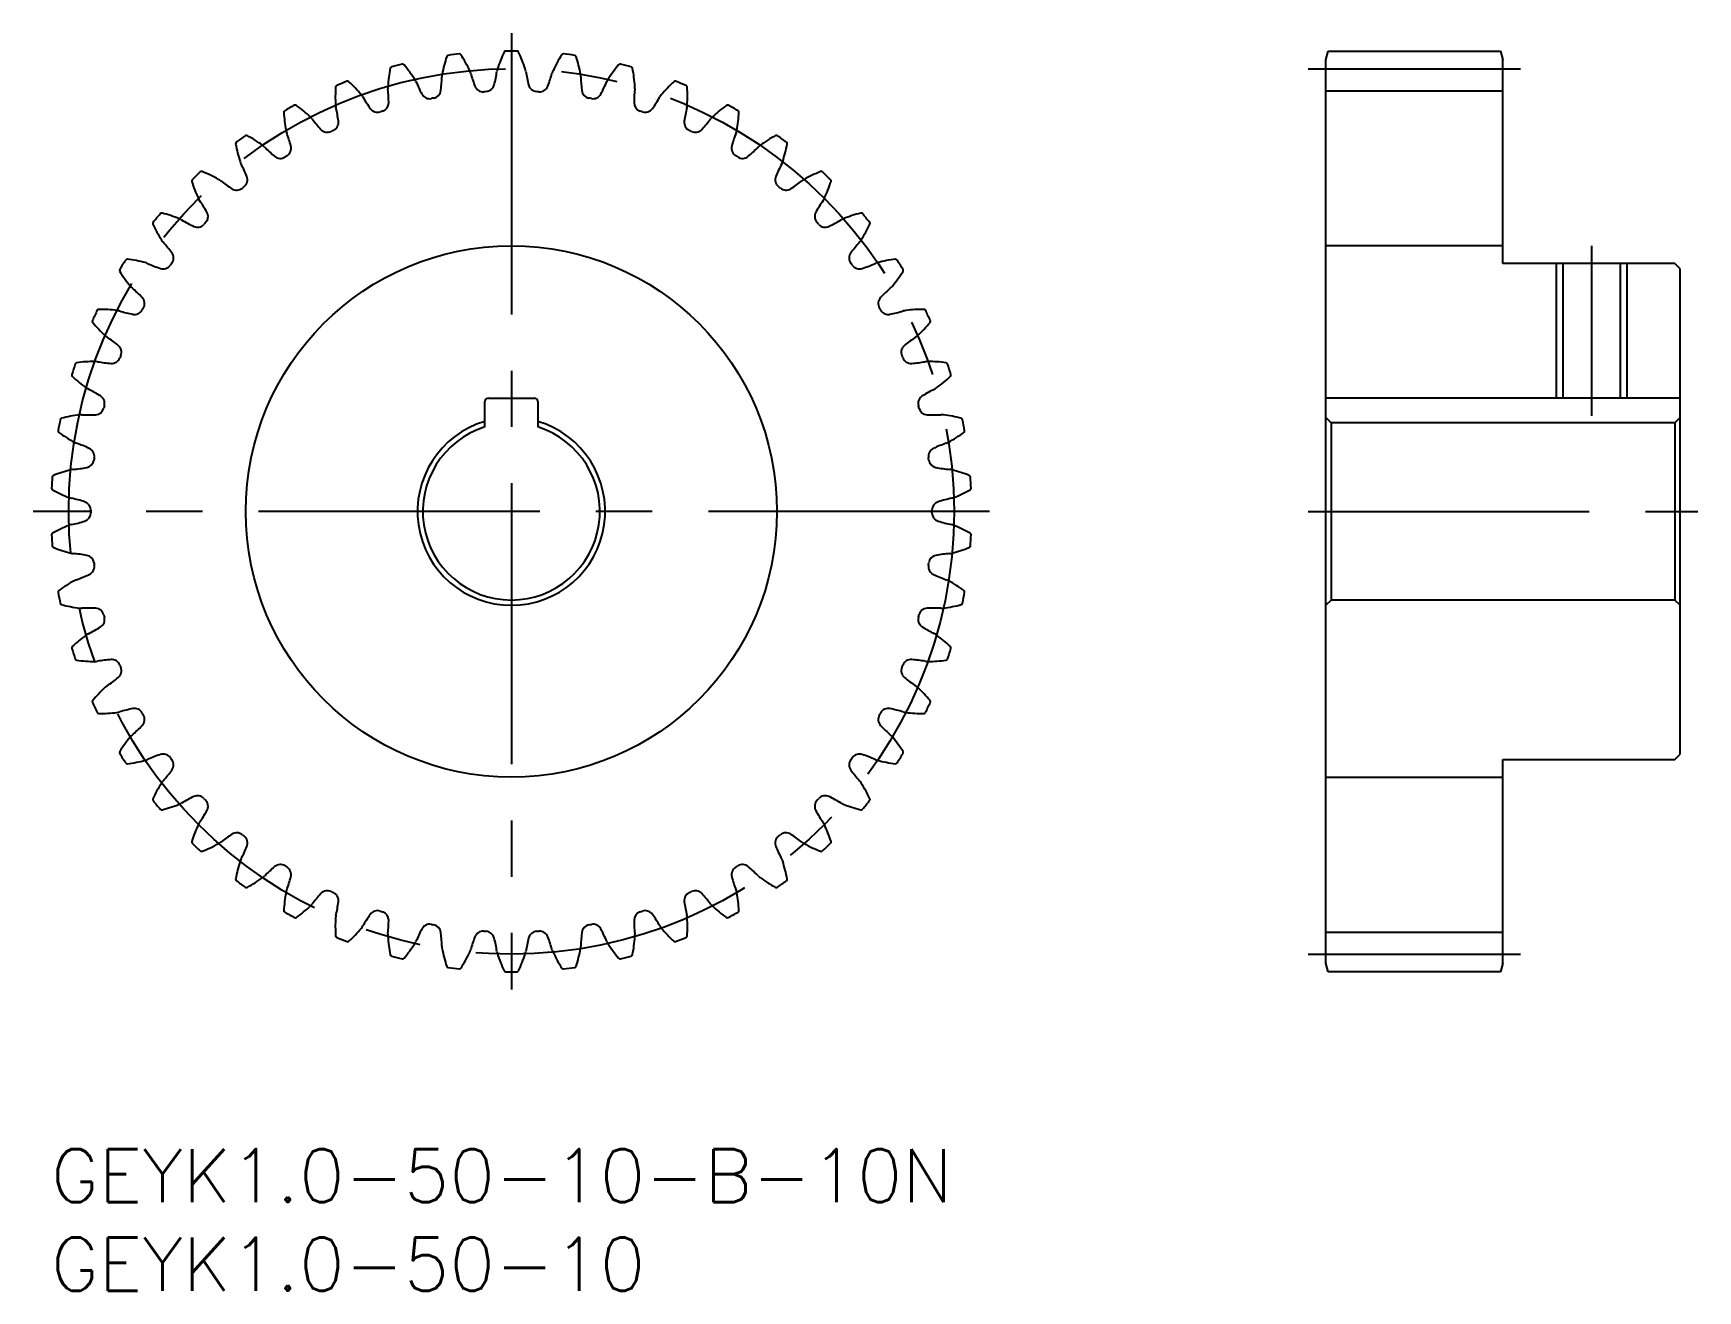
# Model space of a CAD drawing. Extents: x -1 to 93, y -8 to 63.
import ezdxf

# ---------------------------------------------------------------- set-up
doc = ezdxf.new("R2010")
doc.units = 0
doc.header["$LTSCALE"] = 0.5
doc.linetypes.add('CENTER', pattern=[50.8, 31.75, -6.35, 6.35, -6.35])
for name, color, linetype in [('MSM_CENTER', 1, 'CENTER'), ('MSM_CONTINUOUS', 7, 'CONTINUOUS'), ('MSM_NARROW', 5, 'CONTINUOUS'), ('MSM_PART_NUMBER', 7, 'CONTINUOUS')]:
    doc.layers.add(name, color=color, linetype=linetype)
doc.styles.get("Standard").update_dxf_attribs({"font": 'txt.shx', "height": 2, "bigfont": 'bigfont.shx'})

# ---------------------------------------------------------------- blocks, each defined once
blk = doc.blocks.new('*U3')
at = {"layer": 'MSM_PART_NUMBER'}
blk.add_text('GEYK1.0-50-10', height=3, dxfattribs=at).set_placement((0, -8))
blk = doc.blocks.new('*U4')
at = {"layer": 'MSM_PART_NUMBER'}
blk.add_text('GEYK1.0-50-10-B-10N', height=3, dxfattribs=at).set_placement((0, -3))

msp = doc.modelspace()

# ---------------------------------------------------------------- linework, layer by layer
at = {"layer": 'MSM_CENTER'}
for p, q in [((26, 63), (26, 9)), ((71, 61), (83, 61)), ((87, 51), (87, 41.4)), ((53, 36), (-1, 36)), ((71, 36), (93, 36)), ((71, 11), (83, 11))]:
    msp.add_line(p, q, dxfattribs=at)
msp.add_circle((26, 36), 25, dxfattribs=at)
at = {"layer": 'MSM_CONTINUOUS'}
for p, q in [((72, 61.5), (72.134, 62)), ((72, 10.5), (72, 61.5)), ((72.134, 62), (81.866, 62)), ((81.866, 62), (82, 61.5)), ((82, 50), (82, 61.5)), ((72, 59.75), (82, 59.75)), ((82, 51), (72, 51)), ((91.7, 50), (82, 50)), ((85.379, 50), (85.379, 42.4)), ((88.621, 50), (88.621, 42.4)), ((92, 49.7), (91.7, 50)), ((92, 22.3), (92, 49.7)), ((24.7, 42.4), (27.3, 42.4)), ((92, 42.4), (72, 42.4)), ((24.5, 40.77), (24.5, 42.2)), ((27.5, 42.2), (27.5, 40.77)), ((72.3, 41), (72, 41.3)), ((91.7, 41), (72.3, 41)), ((72.3, 41), (72.3, 31)), ((92, 41.3), (91.7, 41)), ((91.7, 41), (91.7, 31)), ((72.3, 31), (72, 30.7)), ((91.7, 31), (72.3, 31)), ((92, 30.7), (91.7, 31)), ((82, 10.5), (82, 22)), ((82, 22), (91.7, 22)), ((91.7, 22), (92, 22.3)), ((72, 21), (82, 21)), ((72, 12.25), (82, 12.25)), ((72.134, 10), (72, 10.5)), ((82, 10.5), (81.866, 10)), ((81.866, 10), (72.134, 10))]:
    msp.add_line(p, q, dxfattribs=at)
msp.add_circle((26, 36), 15, dxfattribs=at)
for centre, radius, start, end in [((19.254, 61.006), 0.1, 105.09682, 169.1413), ((26, 36), 26, 103.70318, 105.09682), ((19.864, 61.163), 0.1, 39.65869, 103.70319), ((13.526, 55.908), 8.333, 32.6, 39.65869), ((30.269, 59.102), 8.333, 161.94131, 169), ((22.442, 61.654), 0.1, 97.89682, 161.9413), ((26, 36), 26, 96.50318, 97.89682), ((23.067, 61.733), 0.1, 32.45869, 96.50319), ((16.119, 57.315), 8.333, 25.4, 32.45869), ((33.131, 58.385), 8.333, 154.74131, 161.8), ((25.685, 61.898), 0.1, 90.69682, 154.7413), ((26, 36), 26, 89.30318, 90.69682), ((26.315, 61.898), 0.1, 25.25869, 89.30317), ((18.869, 58.385), 8.333, 18.2, 25.25869), ((35.881, 57.315), 8.333, 147.54131, 154.6), ((28.933, 61.733), 0.1, 83.49682, 147.54129), ((26, 36), 26, 82.10318, 83.49682), ((29.558, 61.654), 0.1, 18.05869, 82.10323), ((21.731, 59.102), 8.333, 11, 18.05869), ((38.474, 55.908), 8.333, 140.34131, 147.4), ((32.136, 61.163), 0.1, 76.29682, 140.34129), ((26, 36), 26, 74.90318, 76.29682), ((32.746, 61.006), 0.1, 10.85869, 74.90313), ((26, 36), 26, 110.90318, 112.29682), ((16.759, 60.195), 0.1, 46.85869, 110.90319), ((11.129, 54.188), 8.333, 39.8, 46.85869), ((27.34, 59.455), 8.333, 169.14131, 176.2), ((19.85, 59.953), 0.827, 22.57951, 32.60001), ((27.714, 63.229), 7.692, 202.62563, 208.41014), ((14.383, 60.686), 7.692, 353.18986, 358.97437), ((22.901, 60.534), 0.827, 169, 179.02049), ((22.901, 60.534), 0.827, 15.37951, 25.40001), ((31.113, 62.8), 7.692, 195.42563, 201.21014), ((17.569, 61.948), 7.692, 345.98986, 351.77437), ((26, 60.729), 0.827, 161.8, 171.82049), ((26, 60.729), 0.827, 8.17951, 18.2), ((34.431, 61.948), 7.692, 188.22563, 194.01014), ((20.887, 62.8), 7.692, 338.78986, 344.57437), ((29.099, 60.534), 0.827, 154.59998, 164.62049), ((29.099, 60.534), 0.827, 0.97951, 11.00002), ((37.617, 60.686), 7.692, 181.02563, 186.81014), ((24.286, 63.229), 7.692, 331.58986, 337.37437), ((32.15, 59.953), 0.827, 147.39998, 157.42049), ((24.66, 59.455), 8.333, 3.8, 10.85869), ((40.871, 54.188), 8.333, 133.14131, 140.2), ((35.241, 60.195), 0.1, 69.09682, 133.14129), ((26, 36), 26, 67.70318, 69.09682), ((24.39, 59.438), 8.333, 176.34131, 183.4), ((16.173, 59.963), 0.1, 112.29682, 176.3413), ((16.896, 58.993), 0.827, 29.77951, 39.80001), ((24.287, 63.229), 7.692, 209.82563, 215.61014), ((19.85, 59.953), 0.827, 176.2, 186.22049), ((11.381, 59.036), 7.692, 0.38987, 6.17437), ((21.387, 59.807), 0.5, 208.41013, 280.96485), ((26, 36), 23.75, 100.63515, 100.96485), ((21.525, 59.833), 0.5, 280.63516, 353.18985), ((24.408, 60.198), 0.5, 201.21013, 273.76485), ((26, 36), 23.75, 93.43515, 93.76485), ((24.547, 60.206), 0.5, 273.43516, 345.98985), ((27.453, 60.206), 0.5, 194.01013, 266.56485), ((26, 36), 23.75, 86.23515, 86.56485), ((27.592, 60.198), 0.5, 266.23515, 338.78984), ((30.475, 59.833), 0.5, 186.81016, 259.36485), ((26, 36), 23.75, 79.03515, 79.36485), ((30.613, 59.807), 0.5, 259.03515, 331.58984), ((40.619, 59.036), 7.692, 173.82563, 179.61013), ((32.15, 59.953), 0.827, 353.77951, 3.80002), ((27.713, 63.229), 7.692, 324.38986, 330.17437), ((35.104, 58.993), 0.827, 140.19998, 150.22049), ((35.827, 59.963), 0.1, 3.65869, 67.70313), ((27.61, 59.438), 8.333, 356.6, 3.65869), ((13.247, 58.543), 0.1, 119.49682, 183.5413), ((21.465, 59.051), 8.333, 183.54131, 190.6), ((26, 36), 26, 118.10318, 119.49682), ((13.8, 58.846), 0.1, 54.05869, 118.1032), ((8.967, 52.181), 8.333, 47, 54.05869), ((16.896, 58.993), 0.827, 183.4, 193.42049), ((8.609, 57.022), 7.692, 7.58987, 13.37437), ((18.44, 59.041), 0.5, 215.61013, 288.16485), ((26, 36), 23.75, 107.83515, 108.16485), ((18.573, 59.085), 0.5, 287.83516, 0.38988), ((33.427, 59.085), 0.5, 179.61012, 252.16485), ((26, 36), 23.75, 71.83515, 72.16485), ((33.56, 59.041), 0.5, 251.83515, 324.38984), ((43.391, 57.022), 7.692, 166.62563, 172.41014), ((35.104, 58.993), 0.827, 346.57951, 356.60002), ((43.033, 52.181), 8.333, 125.94131, 133), ((38.2, 58.846), 0.1, 61.89682, 125.94129), ((26, 36), 26, 60.50318, 61.89682), ((30.535, 59.051), 8.333, 349.4, 356.45869), ((38.753, 58.543), 0.1, 356.45869, 60.50313), ((14.086, 57.671), 0.827, 190.6, 200.62049), ((6.111, 54.676), 7.692, 14.78987, 20.57437), ((14.086, 57.671), 0.827, 36.97951, 47.00001), ((20.888, 62.8), 7.692, 217.02563, 222.81014), ((15.612, 57.912), 0.5, 222.81013, 295.36485), ((26, 36), 23.75, 115.03515, 115.36485), ((15.738, 57.972), 0.5, 295.03516, 7.58988), ((36.262, 57.972), 0.5, 172.41016, 244.96485), ((26, 36), 23.75, 64.63515, 64.96485), ((36.388, 57.912), 0.5, 244.63515, 317.18984), ((31.112, 62.8), 7.692, 317.18986, 322.97437), ((37.914, 57.671), 0.827, 132.99998, 143.02049), ((45.889, 54.676), 7.692, 159.42563, 165.21014), ((37.914, 57.671), 0.827, 339.37951, 349.40002), ((10.523, 56.767), 0.1, 126.69682, 190.74131), ((18.612, 58.301), 8.333, 190.74131, 197.8), ((26, 36), 26, 125.30318, 126.69682), ((11.032, 57.137), 0.1, 61.25869, 125.3032), ((7.073, 49.918), 8.333, 54.2, 61.25869), ((11.464, 56.007), 0.827, 44.17951, 54.20001), ((17.569, 61.948), 7.692, 224.22563, 230.01014), ((13.065, 56.512), 0.5, 302.23516, 14.78988), ((38.935, 56.512), 0.5, 165.21015, 237.76485), ((34.431, 61.948), 7.692, 309.98986, 315.77437), ((40.536, 56.007), 0.827, 125.79998, 135.82049), ((44.927, 49.918), 8.333, 118.74131, 125.8), ((40.968, 57.137), 0.1, 54.69682, 118.74129), ((26, 36), 26, 53.30318, 54.69682), ((33.388, 58.301), 8.333, 342.2, 349.25869), ((41.477, 56.767), 0.1, 349.25869, 53.30323), ((11.464, 56.007), 0.827, 197.79999, 207.82049), ((3.927, 52.036), 7.692, 21.98986, 27.77437), ((12.947, 56.437), 0.5, 230.01013, 302.56485), ((26, 36), 23.75, 122.23515, 122.56485), ((26, 36), 23.75, 57.43515, 57.76485), ((39.053, 56.437), 0.5, 237.43515, 309.98984), ((48.073, 52.036), 7.692, 152.22563, 158.01014), ((40.536, 56.007), 0.827, 332.17951, 342.20002), ((8.042, 54.663), 0.1, 133.89682, 197.9413), ((15.875, 57.199), 8.333, 197.94131, 205), ((26, 36), 26, 132.50318, 133.89682), ((8.501, 55.095), 0.1, 68.45869, 132.5032), ((5.478, 47.436), 8.333, 61.4, 68.45869), ((9.072, 54.027), 0.827, 51.37951, 61.40001), ((14.384, 60.687), 7.692, 231.42563, 237.21014), ((10.596, 54.729), 0.5, 309.43514, 21.98985), ((41.404, 54.729), 0.5, 158.01015, 230.56485), ((37.616, 60.687), 7.692, 302.78986, 308.57437), ((42.928, 54.027), 0.827, 118.59998, 128.62049), ((46.522, 47.436), 8.333, 111.54131, 118.6), ((43.499, 55.095), 0.1, 47.49682, 111.54129), ((26, 36), 26, 46.10318, 47.49682), ((36.125, 57.199), 8.333, 335, 342.05869), ((43.958, 54.663), 0.1, 342.05869, 46.10323), ((9.072, 54.027), 0.827, 205, 215.02049), ((10.489, 54.64), 0.5, 237.21013, 309.76485), ((26, 36), 23.75, 129.43515, 129.76485), ((26, 36), 23.75, 50.23515, 50.56485), ((41.511, 54.64), 0.5, 230.23515, 302.78984), ((42.928, 54.027), 0.827, 324.97951, 335.00002), ((26, 36), 26, 139.70318, 141.09682), ((6.246, 52.751), 0.1, 75.65869, 139.70321), ((4.207, 44.774), 8.333, 68.6, 75.65869), ((2.091, 49.143), 7.692, 29.18986, 34.97437), ((8.37, 52.651), 0.5, 316.63515, 29.18985), ((43.63, 52.651), 0.5, 150.81012, 223.36485), ((49.909, 49.143), 7.692, 145.02563, 150.81013), ((47.793, 44.774), 8.333, 104.34131, 111.4), ((45.754, 52.751), 0.1, 40.29682, 104.34129), ((26, 36), 26, 38.90318, 40.29682), ((5.844, 52.265), 0.1, 141.09682, 205.14131), ((13.298, 55.763), 8.333, 205.14131, 212.2), ((6.946, 51.763), 0.827, 58.57951, 68.60001), ((11.381, 59.036), 7.692, 238.62563, 244.41014), ((8.275, 52.549), 0.5, 244.41014, 316.96485), ((26, 36), 23.75, 136.63515, 136.96485), ((26, 36), 23.75, 43.03515, 43.36485), ((43.725, 52.549), 0.5, 223.03515, 295.58984), ((40.619, 59.036), 7.692, 295.58986, 301.37437), ((45.054, 51.763), 0.827, 111.39998, 121.42049), ((38.702, 55.763), 8.333, 327.8, 334.85869), ((46.156, 52.265), 0.1, 334.85869, 38.90323), ((6.946, 51.763), 0.827, 212.2, 222.22049), ((0.633, 46.043), 7.692, 36.38986, 42.17437), ((51.367, 46.043), 7.692, 137.82563, 143.61014), ((45.054, 51.763), 0.827, 317.77951, 327.80002), ((26, 36), 26, 146.90318, 148.29682), ((4.302, 50.143), 0.1, 82.85869, 146.90321), ((3.279, 41.973), 8.333, 75.8, 82.85869), ((5.12, 49.251), 0.827, 65.77951, 75.80001), ((8.609, 57.022), 7.692, 245.82563, 251.61014), ((6.34, 50.197), 0.5, 251.61014, 324.16485), ((26, 36), 23.75, 143.83515, 144.16485), ((6.422, 50.31), 0.5, 323.83515, 36.38985), ((45.578, 50.31), 0.5, 143.61015, 216.16485), ((26, 36), 23.75, 35.83515, 36.16485), ((45.66, 50.197), 0.5, 215.83515, 288.38984), ((43.391, 57.022), 7.692, 288.38986, 294.17437), ((46.88, 49.251), 0.827, 104.19998, 114.22049), ((48.721, 41.973), 8.333, 97.14131, 104.2), ((47.698, 50.143), 0.1, 33.09682, 97.14129), ((26, 36), 26, 31.70318, 33.09682), ((3.965, 49.611), 0.1, 148.29682, 212.34131), ((10.921, 54.015), 8.333, 212.34131, 219.4), ((41.079, 54.015), 8.333, 320.6, 327.65869), ((48.035, 49.611), 0.1, 327.65869, 31.70323), ((5.12, 49.251), 0.827, 219.4, 229.42049), ((-0.426, 42.785), 7.692, 43.58986, 49.37437), ((4.783, 47.744), 0.5, 331.03515, 43.58985), ((47.217, 47.744), 0.5, 136.41012, 208.96485), ((52.426, 42.785), 7.692, 130.62563, 136.41013), ((46.88, 49.251), 0.827, 310.57951, 320.60002), ((26, 36), 26, 154.10318, 155.49682), ((2.701, 47.312), 0.1, 90.05869, 154.10321), ((2.709, 39.079), 8.333, 83, 90.05869), ((3.624, 46.529), 0.827, 72.97951, 83.00001), ((6.112, 54.677), 7.692, 253.02563, 258.81014), ((4.716, 47.621), 0.5, 258.81014, 331.36485), ((26, 36), 23.75, 151.03515, 151.36485), ((26, 36), 23.75, 28.63515, 28.96485), ((47.284, 47.621), 0.5, 208.63515, 281.18984), ((45.888, 54.677), 7.692, 281.18986, 286.97437), ((48.376, 46.529), 0.827, 96.99999, 107.02049), ((49.291, 39.079), 8.333, 89.94131, 97), ((49.299, 47.312), 0.1, 25.89682, 89.94129), ((26, 36), 26, 24.50318, 25.89682), ((2.433, 46.742), 0.1, 155.49682, 219.54131), ((8.782, 51.983), 8.333, 219.54131, 226.6), ((43.218, 51.983), 8.333, 313.4, 320.45869), ((49.567, 46.742), 0.1, 320.45869, 24.50323), ((3.624, 46.529), 0.827, 226.59999, 236.62049), ((-1.068, 39.419), 7.692, 50.78986, 56.57437), ((3.479, 44.992), 0.5, 338.23515, 50.78985), ((48.521, 44.992), 0.5, 129.21015, 201.76485), ((53.068, 39.419), 7.692, 123.42563, 129.21014), ((48.376, 46.529), 0.827, 303.37951, 313.40002), ((26, 36), 26, 161.30318, 162.69682), ((1.467, 44.303), 0.1, 97.25869, 161.30321), ((2.507, 36.135), 8.333, 90.2, 97.25869), ((2.481, 43.642), 0.827, 80.17951, 90.20001), ((3.928, 52.037), 7.692, 260.22563, 266.01014), ((3.427, 44.862), 0.5, 266.01014, 338.56485), ((26, 36), 23.75, 158.23515, 158.56485), ((26, 36), 23.75, 21.43515, 21.76485), ((48.573, 44.862), 0.5, 201.43515, 273.98984), ((48.072, 52.037), 7.692, 273.98986, 279.77437), ((49.519, 43.642), 0.827, 89.79998, 99.82049), ((49.493, 36.135), 8.333, 82.74131, 89.8), ((50.533, 44.303), 0.1, 18.69682, 82.74129), ((26, 36), 26, 17.30318, 18.69682), ((1.272, 43.703), 0.1, 162.69682, 226.74131), ((6.914, 49.699), 8.333, 226.74131, 233.8), ((45.086, 49.699), 8.333, 306.2, 313.25869), ((50.728, 43.703), 0.1, 313.25869, 17.30323), ((2.481, 43.642), 0.827, 233.79999, 243.82049), ((-1.283, 36), 7.692, 57.98986, 63.77437), ((2.529, 42.098), 0.5, 345.43515, 57.98985), ((24.7, 42.2), 0.2, 90, 180), ((27.3, 42.2), 0.2, 0, 90), ((49.471, 42.098), 0.5, 122.01015, 194.56485), ((53.283, 36), 7.692, 116.22563, 122.01014), ((49.519, 43.642), 0.827, 296.17951, 306.20002), ((2.675, 33.19), 8.333, 97.4, 104.45869), ((1.709, 40.634), 0.827, 87.37951, 97.40001), ((2.092, 49.144), 7.692, 267.42563, 273.21014), ((2.495, 41.963), 0.5, 273.21014, 345.76485), ((26, 36), 23.75, 165.43515, 165.76485), ((26, 36), 23.75, 14.23515, 14.56485), ((49.505, 41.963), 0.5, 194.23515, 266.78984), ((49.908, 49.144), 7.692, 266.78986, 272.57437), ((50.291, 40.634), 0.827, 82.59998, 92.62049), ((49.325, 33.19), 8.333, 75.54131, 82.6), ((0.502, 40.543), 0.1, 169.89682, 233.94131), ((26, 36), 26, 168.50318, 169.89682), ((5.348, 47.199), 8.333, 233.94131, 241), ((0.62, 41.162), 0.1, 104.45869, 168.50321), ((26, 36), 5.3, 106.44046, 73.55954), ((26, 36), 5, 107.4576, 72.5424), ((46.652, 47.199), 8.333, 299, 306.05869), ((51.38, 41.162), 0.1, 11.49682, 75.54129), ((26, 36), 26, 10.10318, 11.49682), ((51.498, 40.543), 0.1, 306.05869, 10.10323), ((1.709, 40.634), 0.827, 240.99999, 251.02049), ((-1.068, 32.58), 7.692, 65.18986, 70.97437), ((1.95, 39.109), 0.5, 352.63515, 65.18985), ((50.05, 39.109), 0.5, 114.81015, 187.36485), ((53.068, 32.58), 7.692, 109.02563, 114.81014), ((50.291, 40.634), 0.827, 288.97951, 299.00002), ((1.933, 38.97), 0.5, 280.41013, 352.96485), ((26, 36), 23.75, 172.63515, 172.96485), ((26, 36), 23.75, 7.03515, 7.36485), ((50.067, 38.97), 0.5, 187.03515, 259.58984), ((26, 36), 26, 175.70318, 177.09682), ((0.173, 37.941), 0.1, 111.65869, 175.70321), ((3.212, 30.288), 8.333, 104.6, 111.65869), ((1.319, 37.553), 0.827, 94.57951, 104.60001), ((0.633, 46.044), 7.692, 274.62563, 280.41014), ((51.367, 46.044), 7.692, 259.58986, 265.37437), ((50.681, 37.553), 0.827, 75.39999, 85.42049), ((48.788, 30.288), 8.333, 68.34131, 75.4), ((51.827, 37.941), 0.1, 4.29682, 68.34129), ((26, 36), 26, 2.90318, 4.29682), ((0.133, 37.312), 0.1, 177.09682, 241.14131), ((4.107, 44.523), 8.333, 241.14131, 248.2), ((1.319, 37.553), 0.827, 248.19999, 258.22049), ((-0.426, 29.215), 7.692, 72.38986, 78.17437), ((52.426, 29.215), 7.692, 101.82563, 107.61014), ((50.681, 37.553), 0.827, 281.77951, 291.80002), ((47.893, 44.523), 8.333, 291.8, 298.85869), ((51.867, 37.312), 0.1, 298.85869, 2.90322), ((1.75, 36.07), 0.5, 359.83515, 72.38985), ((1.75, 35.93), 0.5, 287.61014, 0.16485), ((26, 36), 23.75, 179.83515, 180.16485), ((50.25, 36.07), 0.5, 107.61015, 180.16485), ((26, 36), 23.75, 359.83515, 0.16485), ((50.25, 35.93), 0.5, 179.83515, 252.38984), ((4.107, 27.477), 8.333, 111.8, 118.85869), ((1.319, 34.447), 0.827, 101.77951, 111.80001), ((-0.426, 42.785), 7.692, 281.82563, 287.61014), ((52.426, 42.785), 7.692, 252.38986, 258.17437), ((50.681, 34.447), 0.827, 68.19999, 78.22049), ((47.893, 27.477), 8.333, 61.14131, 68.2), ((0.133, 34.688), 0.1, 118.85869, 182.90321), ((26, 36), 26, 182.90318, 184.29682), ((0.173, 34.059), 0.1, 184.29682, 248.34131), ((3.212, 41.712), 8.333, 248.34131, 255.4), ((48.788, 41.712), 8.333, 284.6, 291.65869), ((51.827, 34.059), 0.1, 291.65869, 355.70322), ((51.867, 34.688), 0.1, 357.09682, 61.14129), ((26, 36), 26, 355.70318, 357.09682), ((1.319, 34.447), 0.827, 255.39999, 265.42049), ((0.633, 25.956), 7.692, 79.58986, 85.37437), ((1.933, 33.03), 0.5, 7.03515, 79.58985), ((1.95, 32.891), 0.5, 294.81014, 7.36485), ((26, 36), 23.75, 187.03515, 187.36485), ((50.05, 32.891), 0.5, 172.63515, 245.18984), ((26, 36), 23.75, 352.63515, 352.96485), ((50.067, 33.03), 0.5, 100.41015, 172.96485), ((51.367, 25.956), 7.692, 94.62563, 100.41014), ((50.681, 34.447), 0.827, 274.57951, 284.60002), ((5.348, 24.801), 8.333, 119, 126.05869), ((1.709, 31.366), 0.827, 108.97951, 119.00001), ((-1.068, 39.42), 7.692, 289.02563, 294.81014), ((53.068, 39.42), 7.692, 245.18986, 250.97437), ((50.291, 31.366), 0.827, 60.99999, 71.02049), ((46.652, 24.801), 8.333, 53.94131, 61), ((0.502, 31.457), 0.1, 126.05869, 190.10321), ((26, 36), 26, 190.10318, 191.49682), ((26, 36), 26, 348.50318, 349.89682), ((51.498, 31.457), 0.1, 349.89682, 53.94129), ((0.62, 30.838), 0.1, 191.49682, 255.54131), ((2.675, 38.81), 8.333, 255.54131, 262.6), ((1.709, 31.366), 0.827, 262.59999, 272.62049), ((2.092, 22.856), 7.692, 86.78986, 92.57437), ((2.495, 30.037), 0.5, 14.23515, 86.78985), ((26, 36), 23.75, 194.23515, 194.56485), ((26, 36), 23.75, 345.43515, 345.76485), ((49.505, 30.037), 0.5, 93.21015, 165.76485), ((49.908, 22.856), 7.692, 87.42563, 93.21014), ((50.291, 31.366), 0.827, 267.37951, 277.40002), ((49.325, 38.81), 8.333, 277.4, 284.45869), ((51.38, 30.838), 0.1, 284.45869, 348.50322), ((-1.283, 36), 7.692, 296.22563, 302.01014), ((2.529, 29.902), 0.5, 302.01013, 14.56485), ((49.471, 29.902), 0.5, 165.43515, 237.98984), ((53.283, 36), 7.692, 237.98986, 243.77437), ((1.272, 28.297), 0.1, 133.25869, 197.30321), ((26, 36), 26, 197.30318, 198.69682), ((6.914, 22.301), 8.333, 126.2, 133.25869), ((2.481, 28.358), 0.827, 116.17951, 126.20001), ((49.519, 28.358), 0.827, 53.79999, 63.82049), ((45.086, 22.301), 8.333, 46.74131, 53.8), ((26, 36), 26, 341.30318, 342.69682), ((50.728, 28.297), 0.1, 342.69682, 46.7413), ((1.467, 27.697), 0.1, 198.69682, 262.74131), ((2.507, 35.865), 8.333, 262.74131, 269.8), ((2.481, 28.358), 0.827, 269.79999, 279.82049), ((3.928, 19.963), 7.692, 93.98986, 99.77437), ((3.427, 27.138), 0.5, 21.43515, 93.98985), ((26, 36), 23.75, 201.43515, 201.76485), ((26, 36), 23.75, 338.23515, 338.56485), ((48.573, 27.138), 0.5, 86.01015, 158.56485), ((48.072, 19.963), 7.692, 80.22563, 86.01014), ((49.519, 28.358), 0.827, 260.17951, 270.20002), ((49.493, 35.865), 8.333, 270.2, 277.25869), ((50.533, 27.697), 0.1, 277.25869, 341.30322), ((-1.068, 32.581), 7.692, 303.42563, 309.21014), ((3.479, 27.008), 0.5, 309.21014, 21.76485), ((48.521, 27.008), 0.5, 158.23515, 230.78984), ((53.068, 32.581), 7.692, 230.78986, 236.57437), ((8.782, 20.017), 8.333, 133.4, 140.45869), ((3.624, 25.471), 0.827, 123.37951, 133.40001), ((48.376, 25.471), 0.827, 46.59999, 56.62049), ((43.218, 20.017), 8.333, 39.54131, 46.6), ((2.433, 25.258), 0.1, 140.45869, 204.50321), ((26, 36), 26, 204.50318, 205.89682), ((2.701, 24.688), 0.1, 205.89682, 269.9413), ((2.709, 32.921), 8.333, 269.94131, 277), ((3.624, 25.471), 0.827, 276.99999, 287.02049), ((6.112, 17.323), 7.692, 101.18986, 106.97437), ((4.716, 24.379), 0.5, 28.63515, 101.18985), ((4.783, 24.256), 0.5, 316.41014, 28.96485), ((26, 36), 23.75, 208.63515, 208.96485), ((47.217, 24.256), 0.5, 151.03515, 223.58984), ((26, 36), 23.75, 331.03515, 331.36485), ((47.284, 24.379), 0.5, 78.81012, 151.36485), ((45.888, 17.323), 7.692, 73.02563, 78.81013), ((48.376, 25.471), 0.827, 252.97951, 263.00002), ((49.291, 32.921), 8.333, 263, 270.05869), ((49.299, 24.688), 0.1, 270.05869, 334.10322), ((26, 36), 26, 334.10318, 335.49682), ((49.567, 25.258), 0.1, 335.49682, 39.5413), ((-0.426, 29.215), 7.692, 310.62563, 316.41014), ((52.426, 29.215), 7.692, 223.58986, 229.37437), ((10.921, 17.985), 8.333, 140.6, 147.65869), ((5.12, 22.749), 0.827, 130.57951, 140.60001), ((46.88, 22.749), 0.827, 39.39999, 49.42049), ((41.079, 17.985), 8.333, 32.34131, 39.4), ((3.965, 22.389), 0.1, 147.65869, 211.70321), ((26, 36), 26, 211.70318, 213.09682), ((4.302, 21.857), 0.1, 213.09682, 277.14131), ((3.279, 30.027), 8.333, 277.14131, 284.2), ((5.12, 22.749), 0.827, 284.19999, 294.22049), ((8.609, 14.978), 7.692, 108.38986, 114.17437), ((6.34, 21.803), 0.5, 35.83515, 108.38985), ((26, 36), 23.75, 215.83515, 216.16485), ((6.422, 21.69), 0.5, 323.61014, 36.16482), ((45.578, 21.69), 0.5, 143.83515, 216.38984), ((26, 36), 23.75, 323.83515, 324.16485), ((45.66, 21.803), 0.5, 71.61012, 144.16485), ((43.391, 14.978), 7.692, 65.82563, 71.61013), ((46.88, 22.749), 0.827, 245.77951, 255.80002), ((48.721, 30.027), 8.333, 255.8, 262.85869), ((47.698, 21.857), 0.1, 262.85869, 326.90322), ((26, 36), 26, 326.90318, 328.29682), ((48.035, 22.389), 0.1, 328.29682, 32.3413), ((6.946, 20.237), 0.827, 137.77951, 147.80001), ((0.633, 25.957), 7.692, 317.82563, 323.61014), ((51.367, 25.957), 7.692, 216.38986, 222.17437), ((45.054, 20.237), 0.827, 32.19999, 42.22049), ((5.844, 19.735), 0.1, 154.85869, 218.90321), ((13.298, 16.237), 8.333, 147.8, 154.85869), ((11.381, 12.964), 7.692, 115.58986, 121.37437), ((8.275, 19.451), 0.5, 43.03515, 115.58985), ((26, 36), 23.75, 223.03515, 223.36485), ((26, 36), 23.75, 316.63515, 316.96485), ((43.725, 19.451), 0.5, 64.41015, 136.96485), ((40.619, 12.964), 7.692, 58.62563, 64.41014), ((38.702, 16.237), 8.333, 25.14131, 32.2), ((46.156, 19.735), 0.1, 321.09682, 25.1413), ((26, 36), 26, 218.90318, 220.29682), ((6.246, 19.249), 0.1, 220.29682, 284.34131), ((4.207, 27.226), 8.333, 284.34131, 291.4), ((6.946, 20.237), 0.827, 291.39999, 301.42049), ((2.091, 22.857), 7.692, 325.02563, 330.81014), ((8.37, 19.349), 0.5, 330.81014, 43.36482), ((43.63, 19.349), 0.5, 136.63515, 209.18984), ((49.909, 22.857), 7.692, 209.18986, 214.97437), ((45.054, 20.237), 0.827, 238.57951, 248.60002), ((47.793, 27.226), 8.333, 248.6, 255.65869), ((45.754, 19.249), 0.1, 255.65869, 319.70322), ((26, 36), 26, 319.70318, 321.09682), ((15.875, 14.801), 8.333, 155, 162.05869), ((9.072, 17.973), 0.827, 144.97951, 155.00001), ((42.928, 17.973), 0.827, 24.99999, 35.02049), ((36.125, 14.801), 8.333, 17.94131, 25), ((8.042, 17.337), 0.1, 162.05869, 226.1032), ((26, 36), 26, 226.10318, 227.49682), ((5.478, 24.564), 8.333, 291.54131, 298.6), ((9.072, 17.973), 0.827, 298.59999, 308.62049), ((14.384, 11.313), 7.692, 122.78986, 128.57437), ((10.489, 17.36), 0.5, 50.23515, 122.78984), ((3.927, 19.964), 7.692, 332.22563, 338.01014), ((26, 36), 23.75, 230.23515, 230.56485), ((10.596, 17.271), 0.5, 338.01014, 50.56485), ((41.404, 17.271), 0.5, 129.43515, 201.98984), ((48.073, 19.964), 7.692, 201.98986, 207.77437), ((26, 36), 23.75, 309.43515, 309.76485), ((41.511, 17.36), 0.5, 57.21015, 129.76485), ((37.616, 11.313), 7.692, 51.42563, 57.21014), ((42.928, 17.973), 0.827, 231.37951, 241.40002), ((46.522, 24.564), 8.333, 241.4, 248.45869), ((26, 36), 26, 312.50318, 313.89682), ((43.958, 17.337), 0.1, 313.89682, 17.9413), ((8.501, 16.905), 0.1, 227.49682, 291.5413), ((18.612, 13.699), 8.333, 162.2, 169.25869), ((11.464, 15.993), 0.827, 152.17951, 162.20001), ((12.947, 15.563), 0.5, 57.43515, 129.98984), ((26, 36), 23.75, 237.43515, 237.76485), ((26, 36), 23.75, 302.23515, 302.56485), ((39.053, 15.563), 0.5, 50.01015, 122.56485), ((40.536, 15.993), 0.827, 17.79999, 27.82049), ((33.388, 13.699), 8.333, 10.74131, 17.8), ((43.499, 16.905), 0.1, 248.45869, 312.50322), ((10.523, 15.233), 0.1, 169.25869, 233.3032), ((26, 36), 26, 233.30318, 234.69682), ((7.073, 22.082), 8.333, 298.74131, 305.8), ((11.464, 15.993), 0.827, 305.79999, 315.82049), ((17.569, 10.052), 7.692, 129.98986, 135.77437), ((6.111, 17.324), 7.692, 339.42563, 345.21014), ((13.065, 15.488), 0.5, 345.21014, 57.76485), ((38.935, 15.488), 0.5, 122.23515, 194.78984), ((45.889, 17.324), 7.692, 194.78986, 200.57437), ((34.431, 10.052), 7.692, 44.22563, 50.01014), ((40.536, 15.993), 0.827, 224.17951, 234.20002), ((44.927, 22.082), 8.333, 234.2, 241.25869), ((26, 36), 26, 305.30318, 306.69682), ((41.477, 15.233), 0.1, 306.69682, 10.7413), ((11.032, 14.863), 0.1, 234.69682, 298.74131), ((21.465, 12.949), 8.333, 169.4, 176.45869), ((14.086, 14.329), 0.827, 159.37951, 169.40001), ((20.888, 9.2), 7.692, 137.18986, 142.97437), ((15.612, 14.088), 0.5, 64.63515, 137.18984), ((26, 36), 23.75, 244.63515, 244.96485), ((15.738, 14.028), 0.5, 352.41014, 64.96485), ((36.262, 14.028), 0.5, 115.03515, 187.58984), ((26, 36), 23.75, 295.03515, 295.36485), ((36.388, 14.088), 0.5, 42.81015, 115.36485), ((31.112, 9.2), 7.692, 37.02563, 42.81014), ((37.914, 14.329), 0.827, 10.59999, 20.62049), ((30.535, 12.949), 8.333, 3.54131, 10.6), ((40.968, 14.863), 0.1, 241.25869, 305.30322), ((13.247, 13.457), 0.1, 176.45869, 240.50321), ((26, 36), 26, 240.50318, 241.89682), ((8.967, 19.819), 8.333, 305.94131, 313), ((14.086, 14.329), 0.827, 312.99999, 323.02049), ((16.896, 13.007), 0.827, 166.57951, 176.60001), ((8.609, 14.978), 7.692, 346.62563, 352.41014), ((24.287, 8.771), 7.692, 144.38986, 150.17437), ((18.44, 12.959), 0.5, 71.83515, 144.38984), ((26, 36), 23.75, 251.83515, 252.16485), ((18.573, 12.915), 0.5, 359.61015, 72.16485), ((33.427, 12.915), 0.5, 107.83515, 180.38984), ((26, 36), 23.75, 287.83515, 288.16485), ((33.56, 12.959), 0.5, 35.61015, 108.16485), ((27.713, 8.771), 7.692, 29.82563, 35.61014), ((43.391, 14.978), 7.692, 187.58986, 193.37437), ((35.104, 13.007), 0.827, 3.39999, 13.42049), ((37.914, 14.329), 0.827, 216.97951, 227.00001), ((43.033, 19.819), 8.333, 227, 234.05869), ((26, 36), 26, 298.10318, 299.49682), ((38.753, 13.457), 0.1, 299.49682, 3.5413), ((13.8, 13.154), 0.1, 241.89682, 305.94131), ((24.39, 12.562), 8.333, 176.6, 183.65869), ((11.129, 17.812), 8.333, 313.14131, 320.2), ((16.896, 13.007), 0.827, 320.19999, 330.22049), ((11.381, 12.964), 7.692, 353.82563, 359.61014), ((27.714, 8.771), 7.692, 151.58986, 157.37437), ((21.387, 12.193), 0.5, 79.03515, 151.58984), ((26, 36), 23.75, 259.03515, 259.36485), ((21.525, 12.167), 0.5, 6.81015, 79.36485), ((14.383, 11.314), 7.692, 1.02563, 6.81014), ((24.408, 11.802), 0.5, 86.23515, 158.78984), ((26, 36), 23.75, 266.23515, 266.56485), ((24.547, 11.794), 0.5, 14.01015, 86.56485), ((27.453, 11.794), 0.5, 93.43515, 165.98984), ((26, 36), 23.75, 273.43515, 273.76485), ((27.592, 11.802), 0.5, 21.21015, 93.76485), ((37.617, 11.314), 7.692, 173.18986, 178.97437), ((30.475, 12.167), 0.5, 100.63515, 173.18984), ((26, 36), 23.75, 280.63515, 280.96485), ((30.613, 12.193), 0.5, 28.41015, 100.96485), ((24.286, 8.771), 7.692, 22.62563, 28.41014), ((40.619, 12.964), 7.692, 180.38986, 186.17437), ((35.104, 13.007), 0.827, 209.77951, 219.80001), ((40.871, 17.812), 8.333, 219.8, 226.85869), ((27.61, 12.562), 8.333, 356.34131, 3.4), ((38.2, 13.154), 0.1, 234.05869, 298.10322), ((16.173, 12.037), 0.1, 183.65869, 247.70321), ((26, 36), 26, 247.70318, 249.09682), ((16.759, 11.805), 0.1, 249.09682, 313.14131), ((19.85, 12.047), 0.827, 173.77951, 183.80001), ((27.34, 12.545), 8.333, 183.8, 190.85869), ((13.526, 16.092), 8.333, 320.34131, 327.4), ((19.85, 12.047), 0.827, 327.39999, 337.42049), ((22.901, 11.466), 0.827, 180.97951, 191.00001), ((30.269, 12.898), 8.333, 191, 198.05869), ((31.113, 9.2), 7.692, 158.78986, 164.57437), ((17.569, 10.052), 7.692, 8.22563, 14.01014), ((34.431, 10.052), 7.692, 165.98986, 171.77437), ((20.887, 9.2), 7.692, 15.42563, 21.21014), ((21.731, 12.898), 8.333, 341.94131, 349), ((29.099, 11.466), 0.827, 348.99999, 359.02049), ((32.15, 12.047), 0.827, 202.57951, 212.60001), ((38.474, 16.092), 8.333, 212.6, 219.65869), ((24.66, 12.545), 8.333, 349.14131, 356.2), ((32.15, 12.047), 0.827, 356.19999, 6.22049), ((35.241, 11.805), 0.1, 226.85869, 290.90322), ((26, 36), 26, 290.90318, 292.29682), ((35.827, 12.037), 0.1, 292.29682, 356.3413), ((19.254, 10.994), 0.1, 190.85869, 254.90321), ((26, 36), 26, 254.90318, 256.29682), ((19.864, 10.837), 0.1, 256.29709, 320.34131), ((16.119, 14.685), 8.333, 327.54131, 334.6), ((22.901, 11.466), 0.827, 334.59999, 344.62049), ((26, 11.271), 0.827, 188.17951, 198.20001), ((33.131, 13.615), 8.333, 198.2, 205.25869), ((18.869, 13.615), 8.333, 334.74131, 341.8), ((26, 11.271), 0.827, 341.79999, 351.82049), ((29.099, 11.466), 0.827, 195.37951, 205.40001), ((35.881, 14.685), 8.333, 205.4, 212.45869), ((32.136, 10.837), 0.1, 219.65869, 283.70322), ((26, 36), 26, 283.70318, 285.09682), ((32.746, 10.994), 0.1, 285.09682, 349.1413), ((22.442, 10.346), 0.1, 198.05869, 262.10322), ((26, 36), 26, 262.10318, 263.49682), ((23.067, 10.267), 0.1, 263.49682, 327.54131), ((25.685, 10.102), 0.1, 205.25869, 269.30322), ((26, 36), 26, 269.30318, 270.69682), ((26.315, 10.102), 0.1, 270.69709, 334.7413), ((28.933, 10.267), 0.1, 212.45869, 276.50322), ((26, 36), 26, 276.50318, 277.89682), ((29.558, 10.346), 0.1, 277.89709, 341.9413)]:
    msp.add_arc(centre, radius, start, end, dxfattribs=at)
at = {"layer": 'MSM_NARROW'}
for p, q in [((85, 50), (85, 42.4)), ((89, 50), (89, 42.4))]:
    msp.add_line(p, q, dxfattribs=at)

# ---------------------------------------------------------------- block references
at = {"layer": 'MSM_CONTINUOUS'}
for name in ['*U4', '*U3']:
    msp.add_blockref(name, (0, 0), dxfattribs=at)

doc.saveas('drawing.dxf')
